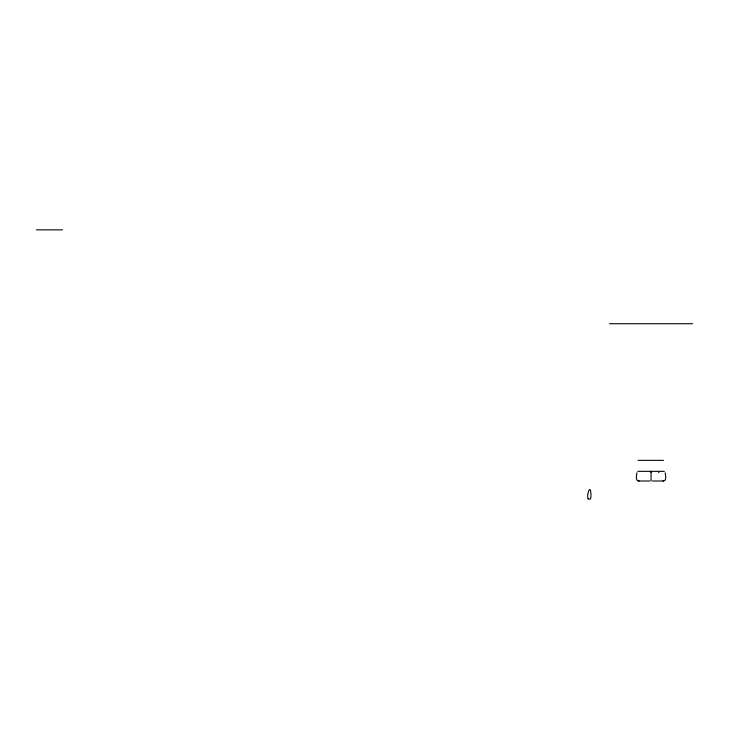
<?xml version="1.0" encoding="UTF-8"?>
<svg xmlns="http://www.w3.org/2000/svg" width="729" height="729" viewBox="0 0 729 729"><rect width="100%" height="100%" fill="white"/><g stroke="black" fill="none" stroke-linecap="round" stroke-linejoin="round"><path stroke-width="1.09" d="M651.061 472.374L651.061 471.344M636.909 472.756C636.763 475.153 635.178 480.283 638.303 481.003L649.812 481.003M590.536 498.454L590.855 497.032A20.749 20.749 0 0 0 590.955 494.472L590.873 492.85A11.017 11.017 0 0 0 590.189 489.751L589.661 489.487L588.832 490.526L587.729 494.526A17.441 17.441 0 0 0 587.683 496.686L588.084 498.682M639.133 480.785L638.303 481.003M652.309 481.003L663.818 481.003C666.944 480.274 665.358 475.153 665.212 472.756M36.45 229.854L62.503 229.854M609.572 323.722L692.55 323.722M638.03 460.345L663.499 460.345M637.793 471.344L664.329 471.344M658.478 472.374L658.952 472.374M663.563 480.985L662.989 480.785M651.061 480.794L651.061 471.399M590.709 498.563A1.431 1.431 0 0 1 589.506 499.192L589.16 499.146A1.813 1.813 0 0 1 587.993 498.818"/></g></svg>
